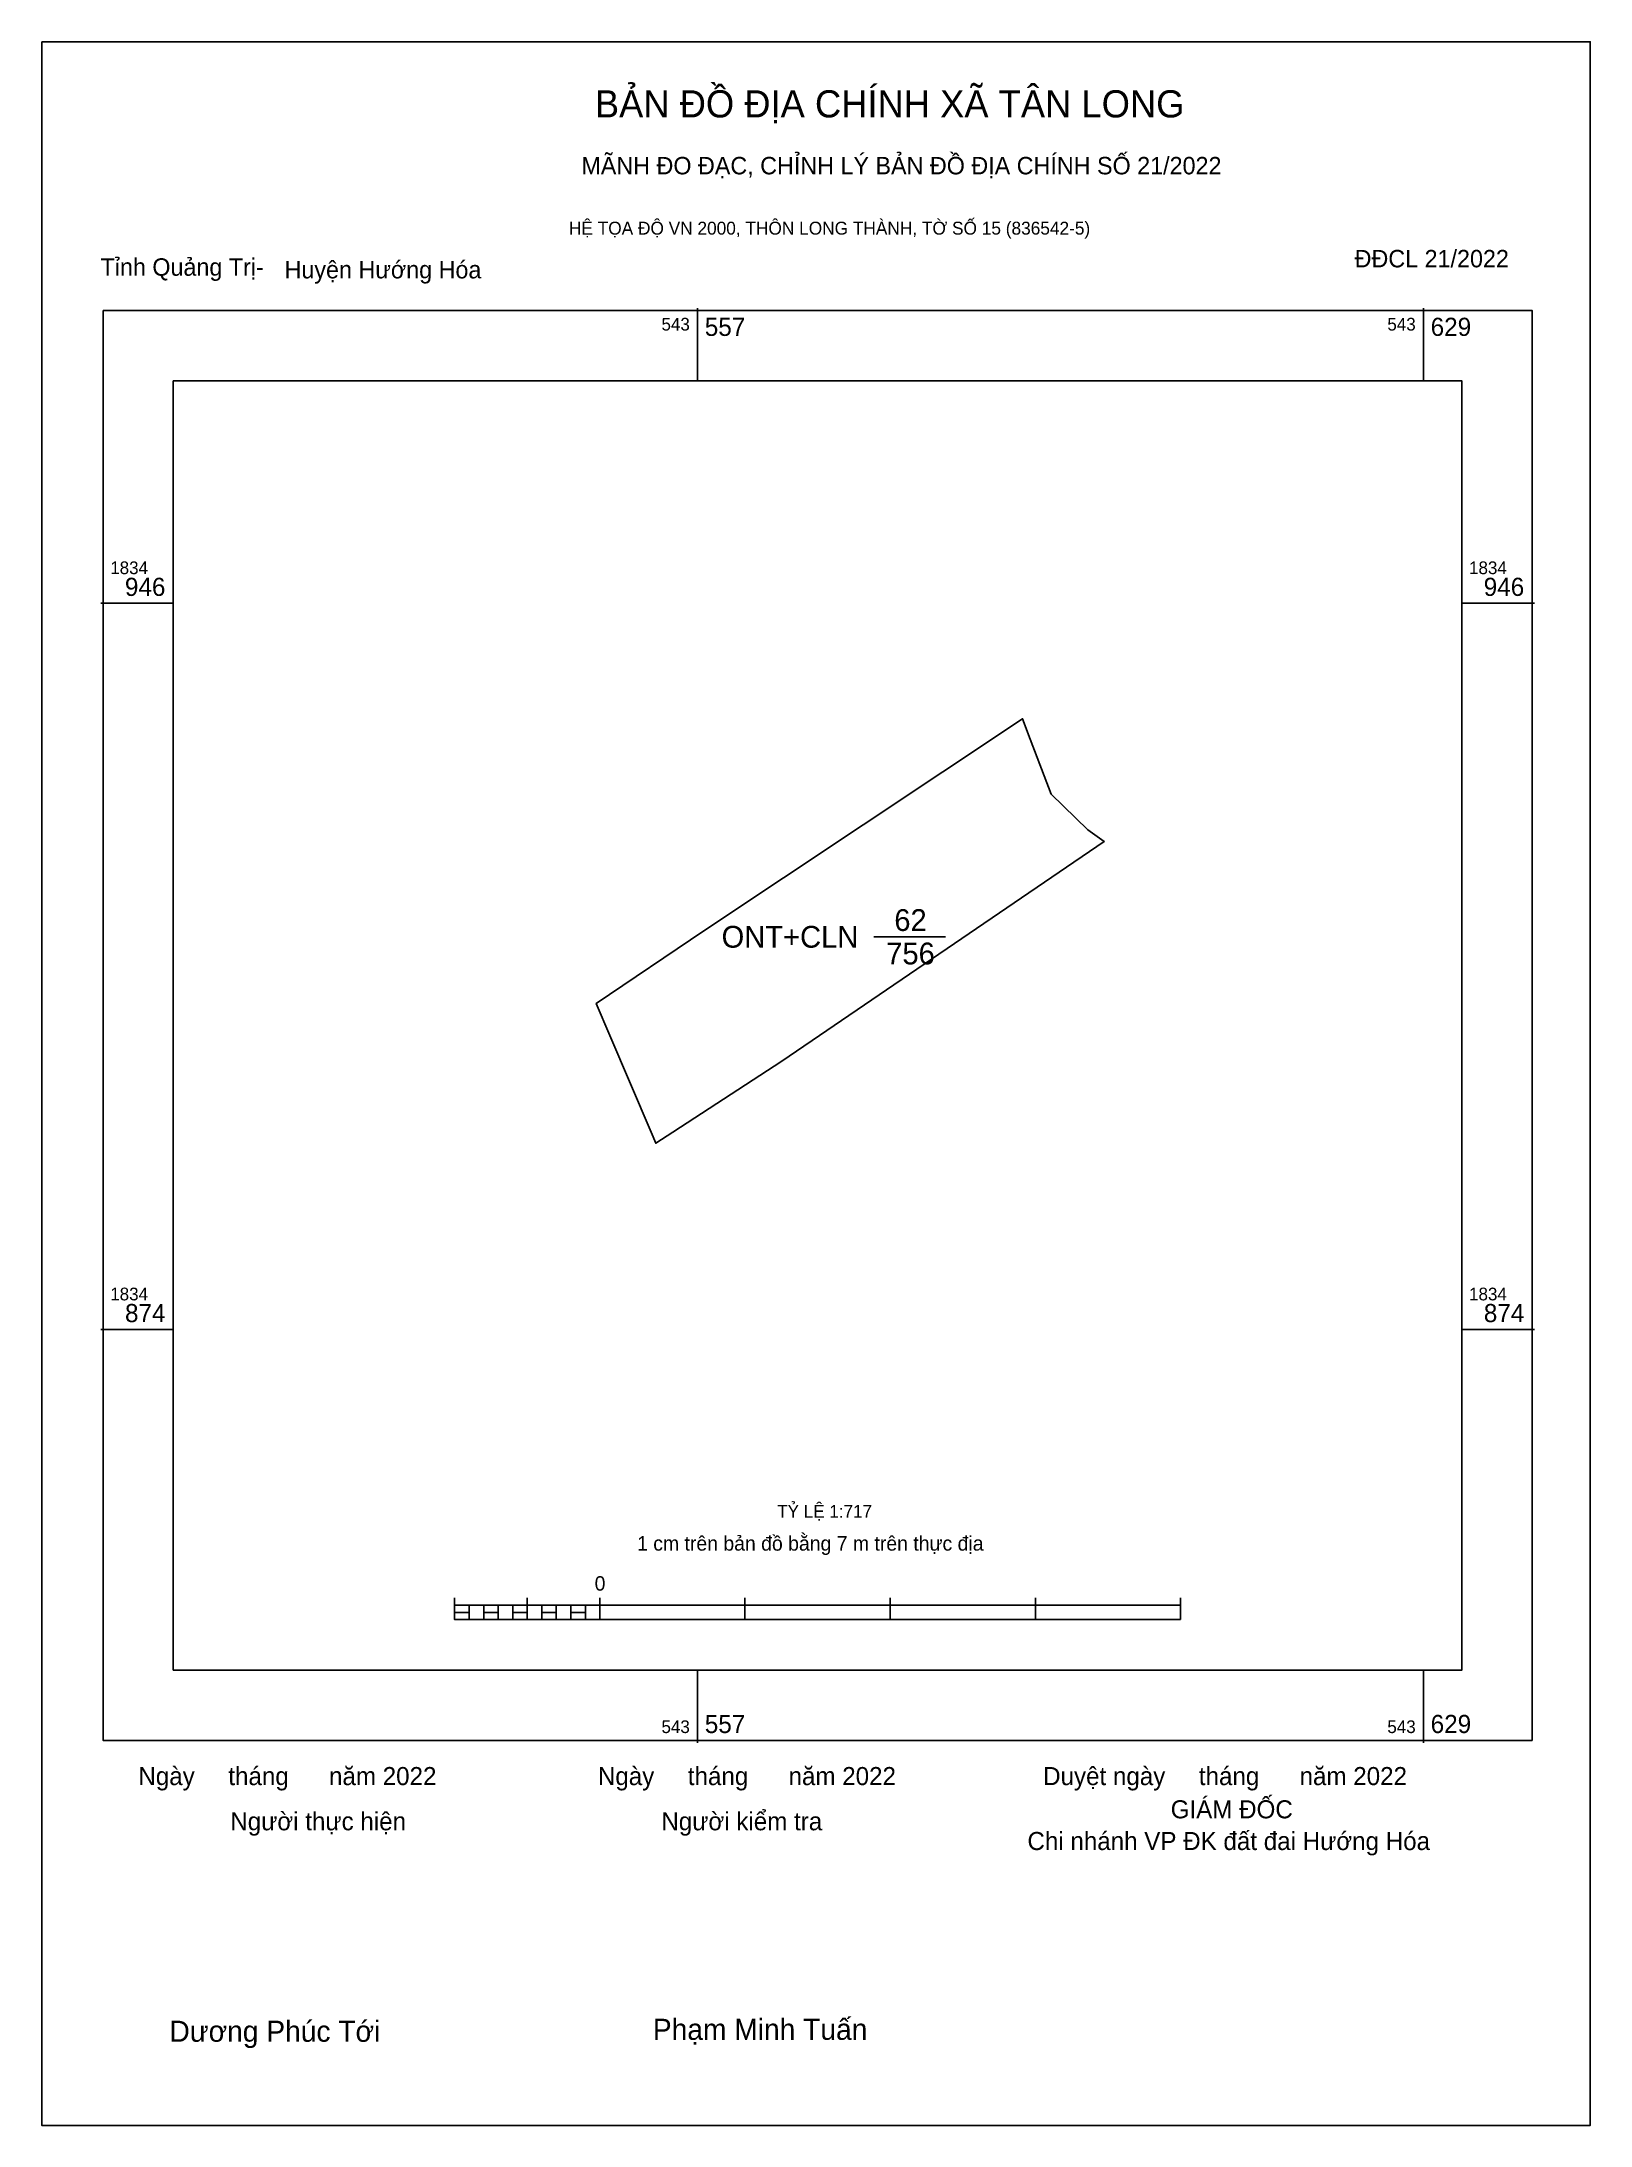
# Model space of a CAD drawing. Extents: x 543493 to 543646, y 1834796 to 1835002.
import ezdxf

# ---------------------------------------------------------------- set-up
doc = ezdxf.new("R2010")
doc.units = 0
for name, color, linetype in [('Level 10', 7, 'Continuous'), ('Level 13', 7, 'Continuous'), ('Level 15', 7, 'Continuous'), ('Level 6', 7, 'Continuous'), ('Level 62', 7, 'Continuous'), ('Level 63', 7, 'Continuous'), ('Level 9', 7, 'Continuous')]:
    doc.layers.add(name, color=color, linetype=linetype)

msp = doc.modelspace()

# ---------------------------------------------------------------- linework, layer by layer
at = {"layer": 'Level 10'}
msp.add_lwpolyline([(543592.64, 1834927.55), (543596.25, 1834924.01), (543597.88, 1834922.88), (543566.04, 1834901.18), (543555.25, 1834894.18), (543553.57, 1834893.09), (543553.11, 1834894.16), (543549.04, 1834903.72), (543547.69, 1834906.89), (543558.32, 1834914.05), (543589.81, 1834934.99), (543590.57, 1834932.99)], close=True, dxfattribs=at)
at = {"layer": 'Level 15'}
msp.add_lwpolyline([(543492.92, 1835001.84), (543645.89, 1835001.84), (543645.89, 1834796.12), (543492.92, 1834796.12)], close=True, dxfattribs=at)
at = {"layer": 'Level 62'}
msp.add_lwpolyline([(543505.92, 1834968.35), (543633.2, 1834968.35), (543633.2, 1834841.07), (543505.92, 1834841.07)], close=True, dxfattribs=at)
at = {"layer": 'Level 63'}
for p, q in [((543557.7, 1834975.52), (543557.7, 1834968.35)), ((543629.4, 1834975.52), (543629.4, 1834968.35)), ((543498.75, 1834946.4), (543505.92, 1834946.4)), ((543633.2, 1834946.4), (543640.37, 1834946.4)), ((543498.75, 1834874.7), (543505.92, 1834874.7)), ((543633.2, 1834874.7), (543640.37, 1834874.7)), ((543533.71, 1834848.2), (543533.71, 1834846.05)), ((543540.88, 1834848.2), (543540.88, 1834846.05)), ((543548.05, 1834848.2), (543548.05, 1834846.05)), ((543562.39, 1834848.2), (543562.39, 1834846.05)), ((543576.73, 1834848.2), (543576.73, 1834846.05)), ((543591.07, 1834848.2), (543591.07, 1834846.05)), ((543605.41, 1834848.2), (543605.41, 1834846.05)), ((543533.71, 1834847.48), (543605.41, 1834847.48)), ((543533.71, 1834846.05), (543605.41, 1834846.05)), ((543535.14, 1834847.48), (543535.14, 1834846.05)), ((543536.58, 1834847.48), (543536.58, 1834846.05)), ((543538.01, 1834847.48), (543538.01, 1834846.05)), ((543539.45, 1834847.48), (543539.45, 1834846.05)), ((543540.88, 1834847.48), (543540.88, 1834846.05)), ((543542.31, 1834847.48), (543542.31, 1834846.05)), ((543543.75, 1834847.48), (543543.75, 1834846.05)), ((543545.18, 1834847.48), (543545.18, 1834846.05)), ((543546.62, 1834847.48), (543546.62, 1834846.05)), ((543548.05, 1834847.48), (543548.05, 1834846.05)), ((543557.7, 1834841.07), (543557.7, 1834833.9)), ((543629.4, 1834841.07), (543629.4, 1834833.9))]:
    msp.add_line(p, q, dxfattribs=at)
for points in [[(543498.98, 1834975.3), (543640.14, 1834975.3), (543640.14, 1834834.13), (543498.98, 1834834.13)], [(543533.71, 1834846.76), (543535.14, 1834846.76), (543535.14, 1834846.05), (543533.71, 1834846.05)], [(543533.71, 1834846.76), (543535.14, 1834846.76), (543535.14, 1834846.05), (543533.71, 1834846.05)], [(543536.58, 1834846.76), (543538.01, 1834846.76), (543538.01, 1834846.05), (543536.58, 1834846.05)], [(543539.45, 1834846.76), (543540.88, 1834846.76), (543540.88, 1834846.05), (543539.45, 1834846.05)], [(543542.31, 1834846.76), (543543.75, 1834846.76), (543543.75, 1834846.05), (543542.31, 1834846.05)], [(543545.18, 1834846.76), (543546.62, 1834846.76), (543546.62, 1834846.05), (543545.18, 1834846.05)]]:
    msp.add_lwpolyline(points, close=True, dxfattribs=at)
at = {"layer": 'Level 9'}
msp.add_line((543575.13, 1834913.47), (543582.18, 1834913.47), dxfattribs=at)

# ---------------------------------------------------------------- texts
at = {"layer": 'Level 13'}
for s, p in [('62', (543577.14, 1834914.04)), ('ONT+CLN', (543560.08, 1834912.39)), ('756', (543576.34, 1834910.74))]:
    msp.add_text(s, height=2.151, dxfattribs=at).set_placement(p)
at = {"layer": 'Level 6'}
msp.add_text('TỶ LỆ 1:717', height=1.2604, dxfattribs=at).set_placement((543565.57, 1834856.11))
at = {"layer": 'Level 63'}
for s, height, p in [('BẢN ĐỒ ĐỊA CHÍNH XÃ TÂN LONG', 2.6842, (543547.56, 1834994.36)), ('MÃNH ĐO ĐẠC, CHỈNH LÝ BẢN ĐỒ ĐỊA CHÍNH SỐ 21/2022', 1.7224, (543546.23, 1834988.74)), ('HỆ TỌA ĐỘ VN 2000, THÔN LONG THÀNH, TỜ SỐ 15 (836542-5)', 1.275, (543545, 1834982.79)), ('543', 1.255, (543554.14, 1834973.32)), ('557', 1.793, (543558.42, 1834972.79)), ('543', 1.255, (543625.84, 1834973.32)), ('629', 1.793, (543630.12, 1834972.79)), ('1834', 1.255, (543499.69, 1834949.27)), ('946', 1.793, (543501.14, 1834947.12)), ('1834', 1.255, (543633.91, 1834949.27)), ('946', 1.793, (543635.36, 1834947.12)), ('1834', 1.255, (543499.69, 1834877.57)), ('1834', 1.255, (543633.91, 1834877.57)), ('874', 1.793, (543501.15, 1834875.42)), ('874', 1.793, (543635.37, 1834875.42)), ('1 cm trên bản đồ bằng 7 m trên thực địa', 1.434, (543551.73, 1834852.86)), ('0', 1.43, (543547.54, 1834848.91)), ('543', 1.255, (543554.14, 1834834.85)), ('557', 1.793, (543558.42, 1834834.85)), ('543', 1.255, (543625.84, 1834834.85)), ('629', 1.793, (543630.12, 1834834.85)), ('Ngày     tháng      năm 2022', 1.7841, (543502.47, 1834829.71)), ('Ngày     tháng      năm 2022', 1.7841, (543547.86, 1834829.71)), ('Duyệt ngày     tháng      năm 2022', 1.7841, (543591.84, 1834829.71)), ('GIÁM ĐỐC', 1.784, (543604.44, 1834826.43)), ('Người thực hiện', 1.7841, (543511.55, 1834825.25)), ('Người kiểm tra', 1.7841, (543554.13, 1834825.25)), ('Chi nhánh VP ĐK đất đai Hướng Hóa', 1.7841, (543590.29, 1834823.3)), ('Phạm Minh Tuấn', 2.081, (543553.29, 1834804.56)), ('Dương Phúc Tới', 2.081, (543505.54, 1834804.37))]:
    msp.add_text(s, height=height, dxfattribs=at).set_placement(p)
at = {"layer": 'Level 9'}
for s, p in [('Tỉnh Quảng Trị-', (543498.73, 1834978.73)), ('Huyện Hướng Hóa', (543516.91, 1834978.47)), ('ĐĐCL 21/2022', (543622.61, 1834979.56))]:
    msp.add_text(s, height=1.7224, dxfattribs=at).set_placement(p)

doc.saveas('drawing.dxf')
